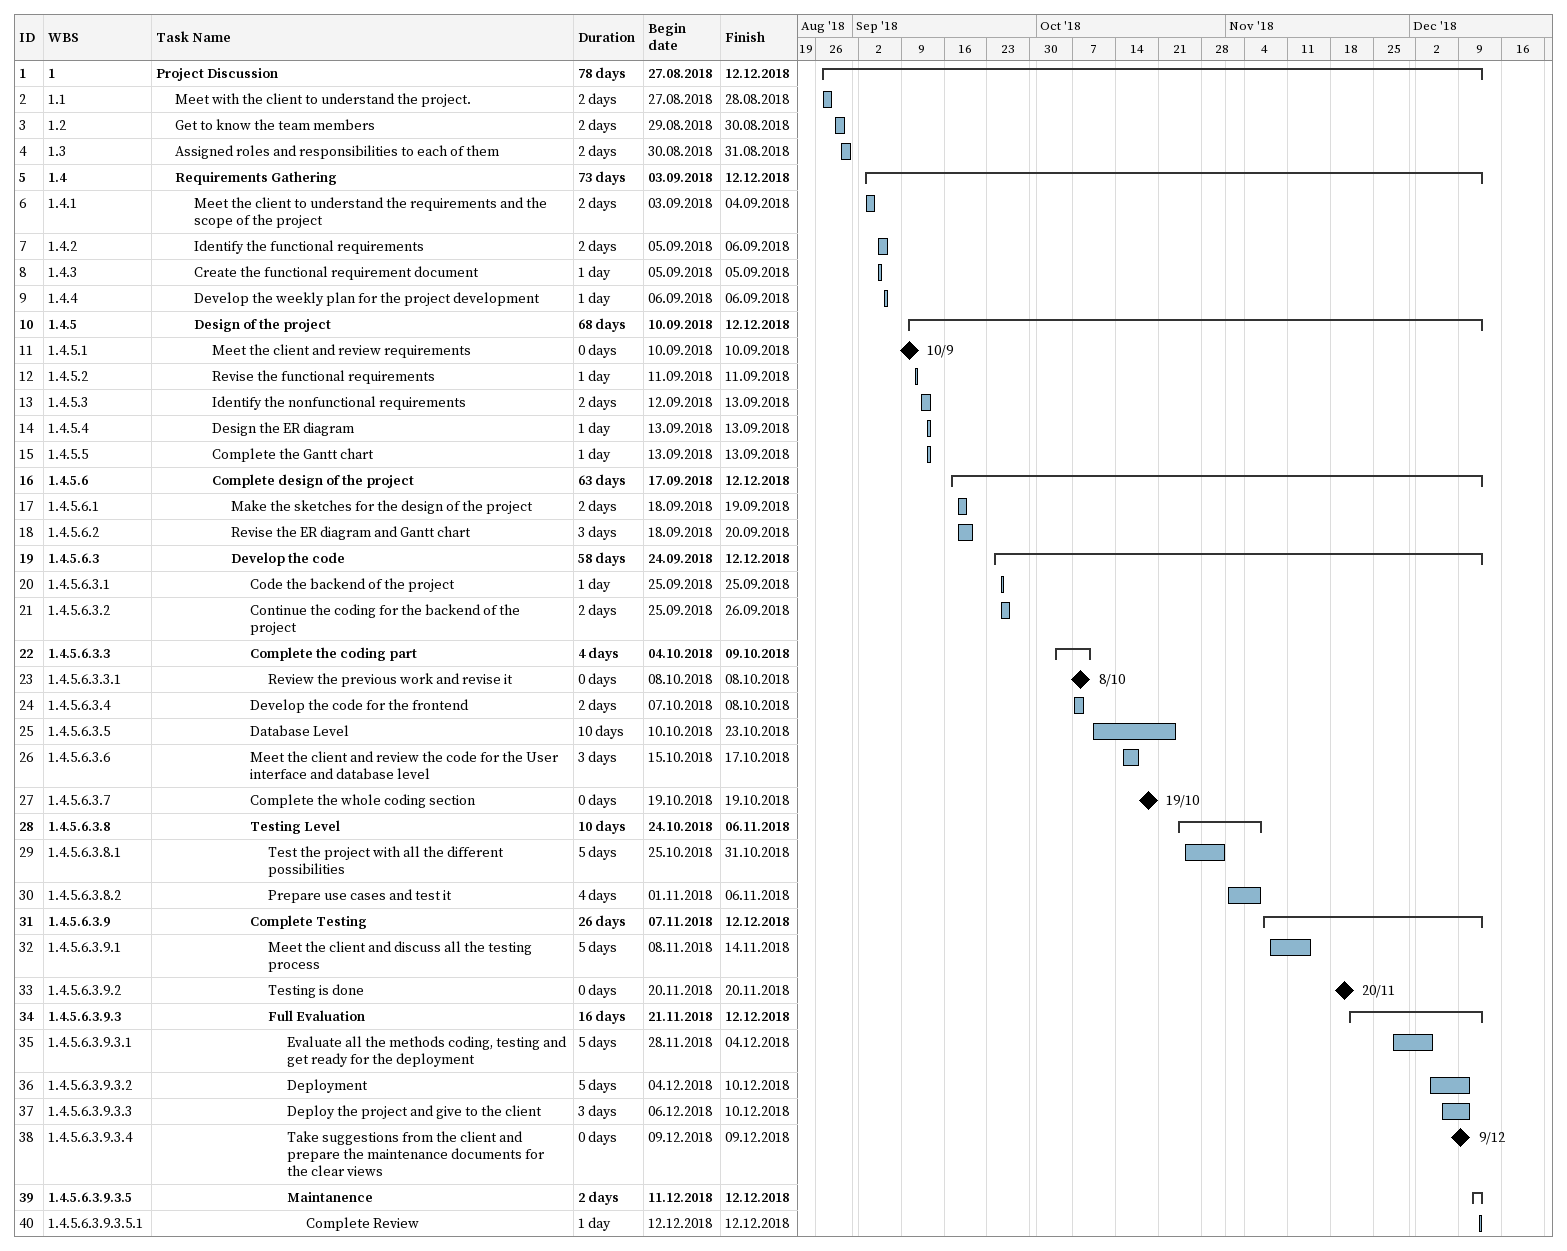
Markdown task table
| ID | WBS | Task | Duration | Start | Finish |
|---|---|---|---|---|---|
| 1 | 1 | **Project Discussion** | 78d | 2018-08-27 | 2018-12-12 |
| 2 | 1.1 | Meet with the client to understand the project. | 2d | 2018-08-27 | 2018-08-28 |
| 3 | 1.2 | Get to know the team members | 2d | 2018-08-29 | 2018-08-30 |
| 4 | 1.3 | Assigned roles and responsibilities to each of them | 2d | 2018-08-30 | 2018-08-31 |
| 5 | 1.4 | **Requirements Gathering** | 73d | 2018-09-03 | 2018-12-12 |
| 6 | 1.4.1 | Meet the client to understand the requirements and the scope of the project | 2d | 2018-09-03 | 2018-09-04 |
| 7 | 1.4.2 | Identify the functional requirements | 2d | 2018-09-05 | 2018-09-06 |
| 8 | 1.4.3 | Create the functional requirement document | 1d | 2018-09-05 | 2018-09-05 |
| 9 | 1.4.4 | Develop the weekly plan for the project development | 1d | 2018-09-06 | 2018-09-06 |
| 10 | 1.4.5 | **Design of the project** | 68d | 2018-09-10 | 2018-12-12 |
| 11 | 1.4.5.1 | Meet the client and review requirements | 0d | 2018-09-10 | 2018-09-10 |
| 12 | 1.4.5.2 | Revise the functional requirements | 1d | 2018-09-11 | 2018-09-11 |
| 13 | 1.4.5.3 | Identify the nonfunctional requirements | 2d | 2018-09-12 | 2018-09-13 |
| 14 | 1.4.5.4 | Design the ER diagram | 1d | 2018-09-13 | 2018-09-13 |
| 15 | 1.4.5.5 | Complete the Gantt chart | 1d | 2018-09-13 | 2018-09-13 |
| 16 | 1.4.5.6 | **Complete design of the project** | 63d | 2018-09-17 | 2018-12-12 |
| 17 | 1.4.5.6.1 | Make the sketches for the design of the project | 2d | 2018-09-18 | 2018-09-19 |
| 18 | 1.4.5.6.2 | Revise the ER diagram and Gantt chart | 3d | 2018-09-18 | 2018-09-20 |
| 19 | 1.4.5.6.3 | **Develop the code** | 58d | 2018-09-24 | 2018-12-12 |
| 20 | 1.4.5.6.3.1 | Code the backend of the project | 1d | 2018-09-25 | 2018-09-25 |
| 21 | 1.4.5.6.3.2 | Continue the coding for the backend of the project | 2d | 2018-09-25 | 2018-09-26 |
| 22 | 1.4.5.6.3.3 | **Complete the coding part** | 4d | 2018-10-04 | 2018-10-09 |
| 23 | 1.4.5.6.3.3.1 | Review the previous work and revise it | 0d | 2018-10-08 | 2018-10-08 |
| 24 | 1.4.5.6.3.4 | Develop the code for the frontend | 2d | 2018-10-07 | 2018-10-08 |
| 25 | 1.4.5.6.3.5 | Database Level | 10d | 2018-10-10 | 2018-10-23 |
| 26 | 1.4.5.6.3.6 | Meet the client and review the code for the User interface and database level | 3d | 2018-10-15 | 2018-10-17 |
| 27 | 1.4.5.6.3.7 | Complete the whole coding section | 0d | 2018-10-19 | 2018-10-19 |
| 28 | 1.4.5.6.3.8 | **Testing Level** | 10d | 2018-10-24 | 2018-11-06 |
| 29 | 1.4.5.6.3.8.1 | Test the project with all the different possibilities | 5d | 2018-10-25 | 2018-10-31 |
| 30 | 1.4.5.6.3.8.2 | Prepare use cases and test it | 4d | 2018-11-01 | 2018-11-06 |
| 31 | 1.4.5.6.3.9 | **Complete Testing** | 26d | 2018-11-07 | 2018-12-12 |
| 32 | 1.4.5.6.3.9.1 | Meet the client and discuss all the testing process | 5d | 2018-11-08 | 2018-11-14 |
| 33 | 1.4.5.6.3.9.2 | Testing is done | 0d | 2018-11-20 | 2018-11-20 |
| 34 | 1.4.5.6.3.9.3 | **Full Evaluation** | 16d | 2018-11-21 | 2018-12-12 |
| 35 | 1.4.5.6.3.9.3.1 | Evaluate all the methods coding, testing and get ready for the deployment | 5d | 2018-11-28 | 2018-12-04 |
| 36 | 1.4.5.6.3.9.3.2 | Deployment | 5d | 2018-12-04 | 2018-12-10 |
| 37 | 1.4.5.6.3.9.3.3 | Deploy the project and give to the client | 3d | 2018-12-06 | 2018-12-10 |
| 38 | 1.4.5.6.3.9.3.4 | Take suggestions from the client and prepare the maintenance documents for the clear views | 0d | 2018-12-09 | 2018-12-09 |
| 39 | 1.4.5.6.3.9.3.5 | **Maintanence** | 2d | 2018-12-11 | 2018-12-12 |
| 40 | 1.4.5.6.3.9.3.5.1 | Complete Review | 1d | 2018-12-12 | 2018-12-12 |
